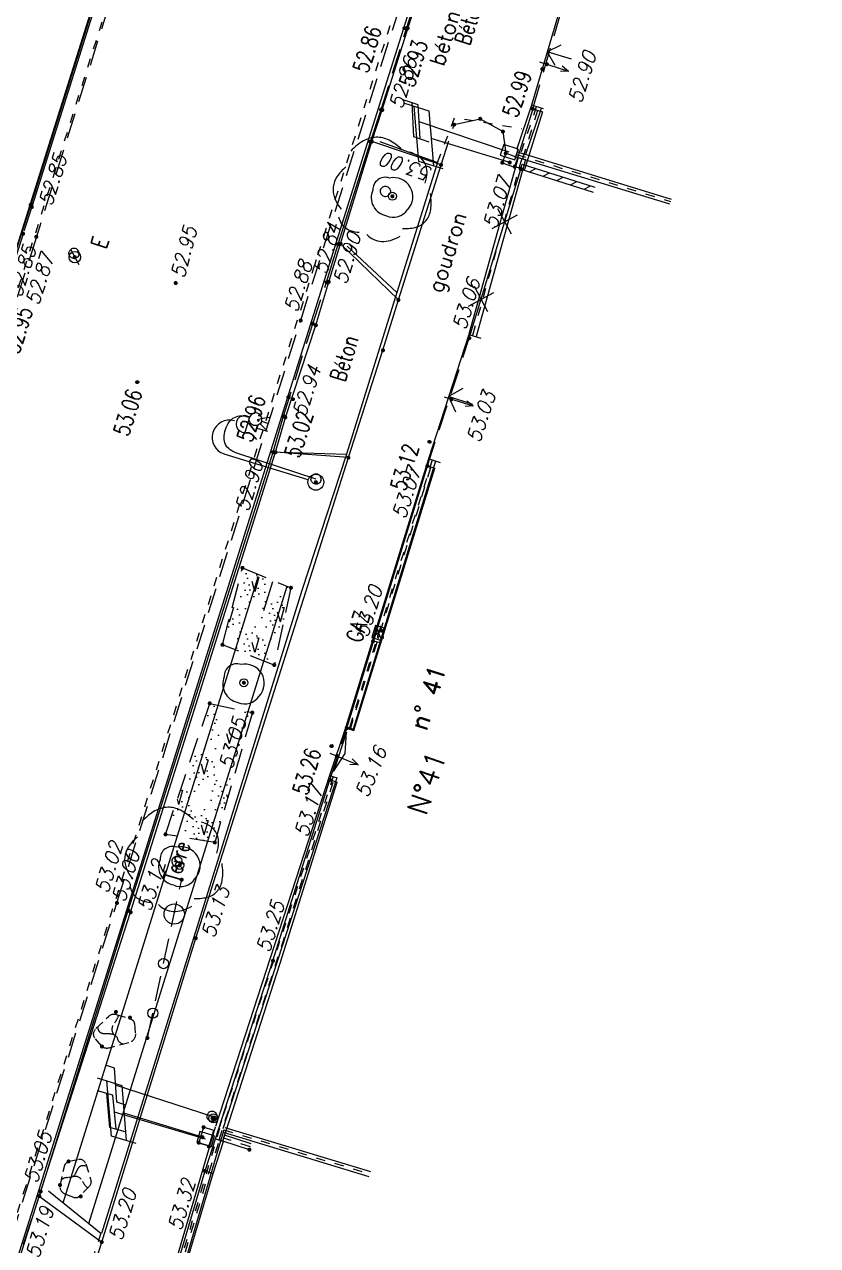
# Model space of a CAD drawing. Extents: x 661843 to 662062, y 6866352 to 6866909.
# Drawn here: x 662016.46 to 662032.09, y 6866852.71 to 6866876.78 of the extents above; entities that cross this region are included whole.
import ezdxf
from ezdxf.enums import TextEntityAlignment as Align

# ---------------------------------------------------------------- set-up
doc = ezdxf.new("R2010")
doc.units = 0
for name, pattern in [('CACHE', [0.375, 0.25, -0.125]), ('CONTINU', [0]), ('DISCONTINU', [0.75, 0.5, -0.25]), ('GRILLE', [0.4, 0.2, -0.2]), ('JSI_TCO', [1, 0.5, 0.5]), ('JSI_TIC', [0.2, 0.08, 0.01, -0.1, 0.01])]:
    doc.linetypes.add(name, pattern=pattern)
doc.layers.get('0').update_dxf_attribs({"linetype": 'CONTINUOUS'})
for name, color, linetype in [('ALTI', 140, 'CONTINUOUS'), ('BORDURE', 7, 'CONTINU'), ('GEO_AEP_S', 4, 'CONTINUOUS'), ('GEO_ALTI-PIC', 7, 'CONTINUOUS'), ('GEO_ALTI-PIC_SEUILS', 1, 'CONTINUOUS'), ('GEO_ALTICOT', 7, 'CONTINUOUS'), ('GEO_ARBRES', 3, 'CONTINUOUS'), ('GEO_BATI_NUMERO', 7, 'CONTINUOUS'), ('GEO_BORDURE', 7, 'CONTINUOUS'), ('GEO_CHANGE_REVET', 252, 'DISCONTINU'), ('GEO_CHANGE_REVET_TEXTE', 252, 'CONTINUOUS'), ('GEO_CLOTURE', 7, 'CONTINUOUS'), ('GEO_CLOTURE_S', 7, 'CONTINUOUS'), ('GEO_DALLE', 7, 'CONTINUOUS'), ('GEO_ECL_S', 30, 'CONTINUOUS'), ('GEO_EDF_S', 1, 'CONTINUOUS'), ('GEO_ENTREE', 7, 'DISCONTINU'), ('GEO_GDF_S', 30, 'CONTINUOUS'), ('GEO_HAIE_AXE', 3, 'DISCONTINU'), ('GEO_HAIE_BORD', 3, 'DISCONTINU'), ('GEO_HAIE_S', 3, 'CONTINUOUS'), ('GEO_MOB_URB_S', 7, 'CONTINUOUS'), ('GEO_MUR', 1, 'CONTINUOUS'), ('GEO_MUR_HACHURE', 1, 'CONTINUOUS'), ('GEO_MUR_S', 7, 'CONTINUOUS'), ('GEO_ROCHER', 252, 'CACHE'), ('GEO_TROTTOIR_BAS', 7, 'CONTINUOUS'), ('GEO_TROTTOIR_BATEAU', 7, 'DISCONTINU'), ('GEO_TROTTOIR_HAUT', 252, 'CONTINUOUS'), ('LIMITE', 7, 'CONTINUOUS'), ('OBJEAU', 4, 'CONTINUOUS'), ('OBJEDF', 240, 'CONTINUOUS'), ('OBJEP', 220, 'CONTINUOUS'), ('OBJGAZ', 30, 'CONTINUOUS'), ('OBJTELECOM', 3, 'CONTINUOUS'), ('TEXTE', 7, 'CONTINUOUS'), ('VEGETATION', 3, 'CONTINUOUS'), ('VOIRIE', 7, 'CONTINUOUS')]:
    doc.layers.add(name, color=color, linetype=linetype)
doc.styles.add('5-2', font='romand.shx', dxfattribs={"height": 0.35})
doc.styles.add('ROMANS', font='romans.shx', dxfattribs={"width": 0.95, "oblique": 13.5, "height": 5})
doc.styles.get("Standard").update_dxf_attribs({"font": 'romans.shx'})
doc.linetypes.add('JSI_HAIED', pattern='A,0.48,0.06,-0.1,[138,jsi_form.shx,S=0.05,R=0,X=-0.1,Y=0],0.06', length=0.7)
doc.linetypes.add('JSI_HAIEG', pattern='A,0.48,0.06,-0.1,[137,jsi_form.shx,S=0.05,R=0,X=-0.1,Y=0],0.06', length=0.7)
doc.linetypes.add('JSI_MUD', pattern='A,0.0001,[130,jsi_form.shx,S=0.5,R=0,X=0.875,Y=0],-0.75', length=0.7501)
doc.linetypes.add('JSI_MUG', pattern='A,0.0001,[130,jsi_form.shx,S=0.5,R=0,X=-0.125,Y=0],-0.75', length=0.7501)
pattern_1 = [(74.475889, (0, 0), (-0.5000000001, 1.80000000067), [0.3, -1.56815417]), (74.475889, (0.5, 0.6), (-0.5000000001, 1.80000000067), [0.3, -1.56815417]), (74.475889, (1, 1.2), (-0.5000000001, 1.80000000067), [0.3, -1.56815417]), (105.524111, (0, 0), (-1.00000000041, 5e-11), [0.2, -1.66815417]), (105.524111, (0.5, 0.6), (-1.00000000041, 5e-11), [0.2, -1.66815417]), (105.524111, (1, 1.2), (-1.00000000041, 5e-11), [0.2, -1.66815417]), (0, (0.0604, 0.0645), (0.5, 0.6), [0, -1]), (0, (0.19574, 0.1429), (0.5, 0.6), [0, -1]), (0, (0.1562, 0.2507), (0.5, 0.6), [0, -1]), (0, (0.3103, 0.2654), (0.5, 0.6), [0, -1]), (0, (0.21864, 0.5055), (0.5, 0.6), [0, -1]), (0, (0.0491, 0.28726), (0.5, 0.6), [0, -1]), (0, (0.0375, 0.3291), (0.5, 0.6), [0, -1]), (0, (0.0042, 0.5055), (0.5, 0.6), [0, -1]), (0, (-0.1041, 0.0351), (0.5, 0.6), [0, -1]), (0, (-0.1145, 0.1331), (0.5, 0.6), [0, -1]), (0, (-0.1957, 0.0253), (0.5, 0.6), [0, -1]), (0, (-0.21654, 0.1723), (0.5, 0.6), [0, -1]), (0, (-0.1499, 0.2654), (0.5, 0.6), [0, -1]), (0, (-0.177, 0.3585), (0.5, 0.6), [0, -1]), (0, (-0.2561, 0.4761), (0.5, 0.6), [0, -1]), (0, (-0.0541, 0.3878), (0.5, 0.6), [0, -1]), (0, (-0.3373, 0.2752), (0.5, 0.6), [0, -1]), (0, (-0.36646, 0.089), (0.5, 0.6), [0, -1]), (0, (-0.1498, -0.05796), (0.5, 0.6), [0, -1]), (0, (-0.0208, -0.09716), (0.5, 0.6), [0, -1]), (0, (-0.10826, -0.20494), (0.5, 0.6), [0, -1]), (0, (0.2103, -0.19514), (0.5, 0.6), [0, -1]), (0, (0.0729, -0.04326), (0.5, 0.6), [0, -1]), (0, (0.19574, -0.01386), (0.5, 0.6), [0, -1])]

# ---------------------------------------------------------------- blocks, each defined once
blk = doc.blocks.new('PTTOPO')
at = {"color": 0, "const_width": 0.04}
blk.add_lwpolyline([(0, 0.02, 1), (0, -0.02, 1)], format="xyb", close=True, dxfattribs=at)
at = {"color": 0}
blk.add_point((0, 0), dxfattribs=at)
at = {"layer": 'GEO_ALTICOT', "style": 'ROMANS', "oblique": 13.5, "width": 0.95}
blk.add_attdef('ALT', text='', height=0.28, dxfattribs=at).set_placement((0.1, -0.1), align=Align.TOP_LEFT)
blk = doc.blocks.new('P014', base_point=(17.75, 43.5))
for p, q in [((17.709, 43.699), (17.75, 43.799)), ((17.75, 43.399), (17.75, 43.799)), ((17.75, 43.799), (17.789, 43.699))]:
    blk.add_line(p, q)
blk = doc.blocks.new('P740', base_point=(80.25, 61.5))
for p, q in [((80.924, 64.604), (80.924, 63.929)), ((79.574, 63.794), (80.924, 64.334)), ((80.924, 63.929), (79.574, 63.389)), ((79.574, 63.119), (79.574, 63.794)), ((80.25, 61.5), (80.25, 63.659))]:
    blk.add_line(p, q)
blk = doc.blocks.new('P401')
blk.add_circle((0, 0), 0.1062)
for centre, radius, start, end in [((-0.054, 0.054), 0.4878, 83.66, 186.35), ((0.108, 0.2322), 0.3258, 357.14, 109.34), ((-0.0972, -0.054), 0.4464, 173.05, 254.63), ((0, -0.0378), 0.5004, 244.27, 30.44)]:
    blk.add_arc(centre, radius, start, end)
blk = doc.blocks.new('P501', base_point=(67.75, 30))
for p, q in [((67.75, 30.209), (67.75, 32.519)), ((68.869, 32.169), (68.449, 32.169)), ((68.449, 31.959), (68.365, 31.819)), ((68.659, 31.889), (68.659, 31.609)), ((68.869, 31.959), (68.953, 31.819))]:
    blk.add_line(p, q)
blk.add_circle((67.75, 30), 0.209)
for centre, radius, start, end in [((68.205, 32.52), 0.454, 0.01, 180), ((68.66, 32.24), 0.221, 341.57, 198.44)]:
    blk.add_arc(centre, radius, start, end)
blk = doc.blocks.new('P322')
for p, q in [((0, 1), (1, 1)), ((0, 1), (0, 0)), ((0, 0), (1, 0)), ((1, 1), (1, 0))]:
    blk.add_line(p, q)
at = {"flags": 128}
for points in [[(0.45, 1), (0.45, 1.28)], [(0.55, 1), (0.55, 1.28)]]:
    blk.add_lwpolyline(points, dxfattribs=at)
at = {"style": 'ROMANS', "oblique": 13.5, "width": 0.95}
blk.add_text('GDF', height=0.2, dxfattribs=at).set_placement((0.21, 0.41))
blk = doc.blocks.new('P444')
for radius in [0.12, 0.06]:
    blk.add_circle((0, 0), radius)
blk = doc.blocks.new('P091', base_point=(30.25, 66))
blk.add_line((30.326, 66.076), (30.172, 65.922))
blk.add_circle((30.25, 66), 0.076)
blk = doc.blocks.new('GEOCERCL')
at = {"color": 0, "linetype": 'BYBLOCK'}
blk.add_circle((0, 0), 0.5, dxfattribs=at)
blk = doc.blocks.new('P210')
at = {"layer": 'GEO_ROCHER', "linetype": 'CACHE'}
for p, q in [((0.525, 0.474), (0.088, 0.169)), ((0.968, 0.21), (0.804, 0.429)), ((0.818, -0.346), (0.987, 0.048)), ((0.001, -0.021), (0.031, -0.315)), ((0.371, -0.082), (0.266, -0.205)), ((0.215, -0.475), (0.649, -0.462))]:
    blk.add_line(p, q, dxfattribs=at)
for centre, radius, start, end in [((0.594, 0.275), 0.215, 144.1733, 206.9533), ((0.642, 0.308), 0.203, 36.7123, 124.9313), ((0.206, 0), 0.206, 124.9313, 185.91), ((0.193, 0.071), 0.235, 319.4796, 26.9533), ((0.667, 0.041), 0.252, 188.1633, 262.2943), ((0.837, 0.112), 0.163, 336.8774, 36.7123), ((0.41, -0.328), 0.189, 139.4796, 230.284), ((0.559, -0.761), 0.557, 59.0334, 82.2943), ((0.209, -0.296), 0.179, 185.91, 271.7277), ((0.643, -0.271), 0.191, 271.7277, 336.8774)]:
    blk.add_arc(centre, radius, start, end, dxfattribs=at)
blk = doc.blocks.new('GEOCROIX')
at = {"color": 0, "linetype": 'BYBLOCK'}
for p, q in [((-0.5, 0.5), (0.5, -0.5)), ((-0.5, -0.5), (0.5, 0.5))]:
    blk.add_line(p, q, dxfattribs=at)
blk = doc.blocks.new('$B_200')
at = {"color": 0, "linetype": 'BYBLOCK', "flags": 128}
for points in [[(0, -0.5, -0.414214), (-0.5, 0, -0.414214), (0, 0.5)], [(0, -0.5, 0.414214), (0.5, 0, 0.414214), (0, 0.5)]]:
    blk.add_lwpolyline(points, format="xyb", dxfattribs=at)
blk = doc.blocks.new('$B_220')
at = {"color": 0, "linetype": 'BYBLOCK', "flags": 128}
for points in [[(0.297, 0.272, 0.039633), (0.273, 0.344, 0.053426), (0.241, 0.401, 0.147584), (0.154, 0.47, 0.071882), (0.099, 0.483, 0.058066), (0.036, 0.48, 0.043501), (-0.035, 0.463, 0.032041), (-0.113, 0.431)], [(-0.195, 0.351, 0.077685), (-0.303, 0.336, 0.115926), (-0.379, 0.292, 0.119307), (-0.426, 0.217, 0.082378), (-0.441, 0.113)], [(0.461, -0.046, 0.087593), (0.487, 0.033, 0.096392), (0.482, 0.113, 0.080457), (0.446, 0.192, 0.056881), (0.379, 0.272)], [(-0.441, 0.033, 0.03619), (-0.474, -0.044, 0.046233), (-0.492, -0.116, 0.121403), (-0.482, -0.245, 0.119181), (-0.41, -0.354, 0.044648), (-0.351, -0.401, 0.034835), (-0.277, -0.443)], [(0.379, -0.364, 0.076898), (0.431, -0.319, 0.090424), (0.461, -0.265, 0.083207), (0.472, -0.2, 0.062964), (0.461, -0.126)], [(-0.113, -0.443, 0.078382), (0.005, -0.498, 0.113914), (0.113, -0.503, 0.115194), (0.21, -0.458, 0.080222), (0.297, -0.364)]]:
    blk.add_lwpolyline(points, format="xyb", dxfattribs=at)
blk = doc.blocks.new('$B_136')
at = {"color": 0, "linetype": 'BYBLOCK', "flags": 128}
for points in [[(-0.156, 0.844), (-0.156, 0.938), (0.156, 1.062), (0.156, 1.156)], [(0, 0), (0, 1)]]:
    blk.add_lwpolyline(points, dxfattribs=at)
blk = doc.blocks.new('$B_030')
at = {"color": 0, "linetype": 'BYBLOCK', "flags": 128}
for points in [[(0, 0), (0, 1)], [(0, 1), (1, 1)], [(0, 1), (1, 0)], [(0, 0), (1, 1)], [(1, 0), (1, 1)], [(0, 0), (1, 0)]]:
    blk.add_lwpolyline(points, dxfattribs=at)
blk = doc.blocks.new('$B_130')
at = {"color": 0, "linetype": 'BYBLOCK', "flags": 128}
for points in [[(0, 0), (0, 0.812, -0.08), (0.012, 0.895, -0.117647), (0.047, 0.953, -0.117647), (0.105, 0.988, -0.08), (0.188, 1, -0.08), (0.27, 0.988, -0.117647), (0.328, 0.953, -0.117647), (0.363, 0.895, -0.08), (0.375, 0.812)], [(0.375, 0.688, -0.414214), (0.312, 0.75, -0.414214), (0.375, 0.812)], [(0.375, 0.688, 0.414214), (0.438, 0.75, 0.414214), (0.375, 0.812)]]:
    blk.add_lwpolyline(points, format="xyb", dxfattribs=at)
for points in [[(0.344, 0.688), (0.312, 0.625)], [(0.375, 0.688), (0.375, 0.625)], [(0.406, 0.688), (0.438, 0.625)]]:
    blk.add_lwpolyline(points, dxfattribs=at)
blk = doc.blocks.new('$B_137')
at = {"color": 0, "linetype": 'BYBLOCK', "flags": 128}
for points in [[(-0.156, 0.875), (0.156, 1), (0.156, 1.156)], [(-0.156, 0.781), (-0.156, 0.938), (0.156, 1.062)], [(0, 0), (0, 0.938)]]:
    blk.add_lwpolyline(points, dxfattribs=at)
blk.add_lwpolyline([(-0.055, -0.075), (0.055, -0.075), (0.055, 0.075), (-0.055, 0.075)], close=True)
blk = doc.blocks.new('$B_028')
at = {"color": 0, "linetype": 'BYBLOCK', "flags": 128}
for points in [[(0, 0.5), (0, -0.5), (0.0938, -0.0625)], [(-0.5, -0.5), (-0.5, 0)], [(0.5, 0), (0.5, -0.5)], [(-0.0937, -0.0625), (0, -0.5)], [(-0.5, -0.5), (0.5, -0.5)]]:
    blk.add_lwpolyline(points, dxfattribs=at)
blk = doc.blocks.new('$B_027')
at = {"color": 0, "linetype": 'BYBLOCK', "flags": 128}
for points in [[(-0.5, -0.5), (0.5, -0.5), (0.5, -0.188)], [(-0.5, -0.5), (-0.5, -0.188)]]:
    blk.add_lwpolyline(points, dxfattribs=at)
blk.add_lwpolyline([(-0.406, -0.406), (0.406, -0.406), (0, -0.188)], close=True, dxfattribs=at)
blk = doc.blocks.new('$B_210')
at = {"linetype": 'CONTINUOUS'}
blk.add_hatch(color=0, dxfattribs=at).paths.add_polyline_path([(0, -0.5, -1), (0, 0.5, -1)])
at = {"color": 0, "linetype": 'BYBLOCK', "flags": 128}
blk.add_lwpolyline([(0, -0.5, -1), (0, 0.5, -1)], format="xyb", close=True, dxfattribs=at)

msp = doc.modelspace()

# ---------------------------------------------------------------- hatches: boundary and pattern name
at = {"layer": 'GEO_HAIE_S'}
h = msp.add_hatch(dxfattribs=at)
h.set_pattern_fill('BROUSS', color=256, scale=0.2, style=0)
h.set_pattern_definition(pattern_1)
h.paths.add_polyline_path([(662021.381, 6866864.153), (662020.36, 6866864.552), (662020.754, 6866866.067), (662021.709, 6866865.675)])
h = msp.add_hatch(dxfattribs=at)
h.set_pattern_fill('BROUSS', color=256, scale=0.2, style=0)
h.set_pattern_definition(pattern_1)
h.paths.add_polyline_path([(662020.209, 6866860.655), (662019.237, 6866860.815), (662020.109, 6866863.397), (662020.949, 6866863.214)])
at = {"layer": 'GEO_MUR_HACHURE'}
h = msp.add_hatch(dxfattribs=at)
h.set_pattern_fill('_U', color=256, scale=0.2, angle=27.3506, style=0, pattern_type=0)
h.set_pattern_definition([(27.3506353953, (0, 0), (-0.091886938927, 0.1776423104293), [])])
h.paths.add_polyline_path([(662026.238, 6866873.929), (662027.668, 6866873.474), (662027.698, 6866873.569), (662026.269, 6866874.024)])

# ---------------------------------------------------------------- linework, layer by layer
at = {"layer": 'BORDURE', "linetype": 'JSI_TCO', "ltscale": 2, "elevation": 57.333, "flags": 128}
for points in [[(661995.958, 6866807.887), (662005.734, 6866838.844), (662008.226, 6866846.67), (662010.896, 6866855.209), (662018.944, 6866880.767), (662026.904, 6866905.856)], [(662032.846, 6866904.933), (662023.242, 6866874.539), (662016.739, 6866853.806)], [(662023.464, 6866874.472), (662024.601, 6866874.061), (662023.799, 6866871.498), (662022.804, 6866868.309), (662021.924, 6866865.62)], [(662023.799, 6866871.498), (662022.82, 6866872.411)], [(662021.524, 6866868.351), (662022.804, 6866868.309)], [(662021.924, 6866865.62), (662017.977, 6866852.945)], [(662016.739, 6866853.806), (662002.545, 6866808.796), (662000.067, 6866800.869)], [(662016.931, 6866853.789), (662017.962, 6866852.952)]]:
    msp.add_lwpolyline(points, dxfattribs=at)
at = {"layer": 'GEO_BORDURE'}
for points in [[(662022.689, 6866872.455, 52.973), (662023.828, 6866871.348, 53.01), (662023.828, 6866871.348, 53.01), (662024.668, 6866874.012, 52.996), (662023.303, 6866874.469, 52.946)], [(662022.842, 6866868.24, 53.038), (662023.523, 6866870.357, 52.983), (662023.828, 6866871.348, 53.01)], [(662016.75, 6866853.685, 53.188), (662017.98, 6866852.779, 53.198), (662019.834, 6866858.768, 53.125), (662022.842, 6866868.24, 53.038), (662021.404, 6866868.348, 53.014)], [(662016.929, 6866849.493, 53.234), (662017.98, 6866852.779, 53.198)]]:
    msp.add_polyline3d(points, dxfattribs=at)
at = {"layer": 'GEO_CHANGE_REVET'}
for points in [[(662023.086, 6866892.903, 52.663), (662019.468, 6866881.457, 52.781), (662016.691, 6866872.593, 52.867), (662012.998, 6866860.928, 53.004), (662009.927, 6866851.162, 53.095), (662006.539, 6866840.426, 53.237), (662003.947, 6866832.234, 53.341), (662000.666, 6866821.821, 53.457), (661997.257, 6866811.051, 53.582), (661994.332, 6866801.741, 53.688), (661991.206, 6866791.787, 53.782)], [(661996.359, 6866789.874, 53.796), (661999.502, 6866799.924, 53.656), (662002.499, 6866809.485, 53.561), (662005.869, 6866819.978, 53.456), (662009.148, 6866830.532, 53.355), (662011.844, 6866839.062, 53.263), (662015.067, 6866849.273, 53.118), (662018.279, 6866859.463, 53.019), (662021.901, 6866870.944, 52.88), (662024.781, 6866880.055, 52.777), (662028.256, 6866891.105, 52.653)], [(662024.668, 6866874.012, 52.996), (662024.926, 6866874.804, 52.991), (662025.44, 6866874.919, 52.998), (662025.887, 6866874.668, 53.031), (662025.943, 6866874.239, 53.076), (662025.943, 6866874.239, 53.076)]]:
    msp.add_polyline3d(points, dxfattribs=at)
at = {"layer": 'GEO_CLOTURE'}
msp.add_polyline3d([(662025.224, 6866870.595, 53.057), (662026.238, 6866873.929, 53.066)], dxfattribs=at)
at = {"layer": 'GEO_DALLE'}
for points in [[(662025.943, 6866874.239, 53.076), (662025.875, 6866874.053, 53.08), (662026.116, 6866873.965, 53.079), (662026.183, 6866874.151, 53.078)], [(662019.986, 6866855.042, 53.281), (662019.891, 6866854.739, 53.286), (662020.097, 6866854.674, 53.285), (662020.192, 6866854.977, 53.282)]]:
    msp.add_polyline3d(points, close=True, dxfattribs=at)
at = {"layer": 'GEO_ENTREE'}
for points in [[(662026.474, 6866875.116, 52.965), (662027.084, 6866877.207, 53.027)], [(662024.399, 6866868.077, 53.066), (662025.224, 6866870.595, 53.057)], [(662022.477, 6866861.889, 53.172), (662022.808, 6866862.908, 53.174)]]:
    msp.add_polyline3d(points, dxfattribs=at)
at = {"layer": 'GEO_HAIE_AXE'}
msp.add_polyline3d([(662018.881, 6866856.801, 53.084), (662019.556, 6866859.921, 53.069)], dxfattribs=at)
at = {"layer": 'GEO_HAIE_BORD'}
msp.add_polyline3d([(662021.381, 6866864.153, 53.05), (662020.36, 6866864.552, 53.062), (662020.754, 6866866.067, 53.065), (662021.709, 6866865.675, 53.016)], close=True, dxfattribs=at)
msp.add_polyline3d([(662020.209, 6866860.655, 53.07), (662019.237, 6866860.815, 53.073), (662020.109, 6866863.397, 53.048), (662020.949, 6866863.214, 53.049), (662020.209, 6866860.655, 53.07)], dxfattribs=at)
at = {"layer": 'GEO_MUR'}
for p, q in [((662026.474, 6866875.116, 52.965), (662026.665, 6866875.056, 52.965)), ((662026.12, 6866873.977, 52.965), (662026.311, 6866873.918, 52.965)), ((662026.238, 6866873.929, 53.066), (662026.269, 6866874.024, 53.066)), ((662024.399, 6866868.077, 53.174), (662024.543, 6866868.033, 53.174)), ((662022.808, 6866862.908, 53.174), (662022.951, 6866862.864, 53.174)), ((662022.477, 6866861.889, 53.279), (662022.62, 6866861.844, 53.279)), ((662020.221, 6866854.815, 53.355), (662020.383, 6866854.763, 53.355)), ((662020.221, 6866854.815, 53.279), (662020.364, 6866854.769, 53.279)), ((662020.364, 6866854.769, 53.279), (662020.4, 6866854.883, 53.279)), ((662020.016, 6866854.181, 53.355), (662020.179, 6866854.132, 53.355))]:
    msp.add_line(p, q, dxfattribs=at)
at = {"layer": 'GEO_MUR', "flags": 128}
for points, elevation in [([(662026.665, 6866875.056), (662026.311, 6866873.918)], 52.965), ([(662026.238, 6866873.929), (662027.668, 6866873.474)], 53.066), ([(662026.269, 6866874.024), (662027.698, 6866873.569)], 53.066), ([(662022.951, 6866862.864), (662024.543, 6866868.033)], 53.174), ([(662020.221, 6866854.815), (662021.355, 6866858.323), (662022.477, 6866861.889)], 53.279), ([(662020.364, 6866854.769), (662021.498, 6866858.277), (662022.62, 6866861.844)], 53.279), ([(662020.016, 6866854.181), (662020.221, 6866854.815)], 53.355), ([(662020.928, 6866854.713), (662020.4, 6866854.883)], 53.279), ([(662020.179, 6866854.132), (662020.383, 6866854.763)], 53.355), ([(662020.891, 6866854.599), (662020.364, 6866854.769)], 53.279), ([(662019.483, 6866851.792), (662020.179, 6866854.132)], 53.355)]:
    msp.add_lwpolyline(points, dxfattribs=dict(at, elevation=elevation))
at = {"layer": 'GEO_MUR'}
for points in [[(662026.474, 6866875.116, 52.965), (662026.12, 6866873.977, 53.098)], [(662022.808, 6866862.908, 53.174), (662024.399, 6866868.077, 53.066)], [(662019.32, 6866851.84, 53.355), (662020.016, 6866854.181, 53.318)]]:
    msp.add_polyline3d(points, dxfattribs=at)
at = {"layer": 'GEO_MUR_S', "linetype": 'GRILLE', "flags": 128}
for points, elevation in [([(662026.569, 6866875.086), (662026.216, 6866873.948)], 52.965), ([(662022.88, 6866862.886), (662024.471, 6866868.055)], 53.174), ([(662020.292, 6866854.792), (662021.426, 6866858.3), (662022.548, 6866861.866)], 53.279), ([(662020.909, 6866854.656), (662020.382, 6866854.826)], 53.279), ([(662020.096, 6866854.155), (662020.302, 6866854.789)], 53.355), ([(662019.402, 6866851.816), (662020.097, 6866854.157)], 53.355)]:
    msp.add_lwpolyline(points, dxfattribs=dict(at, elevation=elevation))
at = {"layer": 'GEO_TROTTOIR_BAS'}
for points in [[(662019.607, 6866882.745, 52.757), (662019.438, 6866882.207, 52.76), (662019.223, 6866881.472, 52.763), (662019.015, 6866880.875, 52.776), (662017.758, 6866876.854, 52.806), (662016.602, 6866873.181, 52.845)], [(662022.412, 6866871.696, 52.841), (662022.637, 6866872.447, 52.844), (662023.274, 6866874.466, 52.825), (662023.486, 6866875.101, 52.809)], [(662021.358, 6866868.346, 52.9), (662021.563, 6866869.06, 52.886)], [(662016.777, 6866853.774, 53.048), (662018.504, 6866859.314, 53.002), (662021.358, 6866868.346, 52.9)]]:
    msp.add_polyline3d(points, dxfattribs=at)
at = {"layer": 'GEO_TROTTOIR_BATEAU'}
for points in [[(662023.486, 6866875.101, 52.809), (662024.852, 6866879.452, 52.768)], [(662016.602, 6866873.181, 52.845), (662016.431, 6866872.655, 52.852), (662015.88, 6866870.88, 52.874), (662015.71, 6866870.411, 52.867), (662013.8, 6866864.388, 52.937)], [(662021.563, 6866869.06, 52.886), (662022.139, 6866870.881, 52.857), (662022.412, 6866871.696, 52.841)], [(662015.509, 6866849.886, 53.104), (662016.777, 6866853.774, 53.048)]]:
    msp.add_polyline3d(points, dxfattribs=at)
at = {"layer": 'GEO_TROTTOIR_HAUT'}
for points in [[(662022.787, 6866892.911, 52.67), (662021.909, 6866890.104, 52.711), (662021.588, 6866889.108, 52.828), (662020.637, 6866886.02, 52.857), (662020.444, 6866885.457, 52.777), (662019.579, 6866882.751, 52.793), (662019.408, 6866882.204, 52.885), (662019.174, 6866881.491, 52.9), (662018.993, 6866880.895, 52.832), (662016.58, 6866873.224, 52.898), (662016.398, 6866872.668, 52.984), (662015.835, 6866870.897, 52.992), (662015.682, 6866870.413, 52.912), (662013.782, 6866864.427, 52.989), (662013.604, 6866863.862, 53.087), (662012.69, 6866860.938, 53.126), (662012.48, 6866860.209, 53.042), (662011.708, 6866857.825, 53.089), (662011.48, 6866857.083, 53.181), (662010.851, 6866855.071, 53.188), (662010.625, 6866854.346, 53.11), (662009.626, 6866851.261, 53.143)], [(662015.547, 6866849.88, 53.164), (662016.75, 6866853.685, 53.188), (662018.55, 6866859.279, 53.117), (662021.404, 6866868.348, 53.014), (662021.599, 6866869.033, 52.942), (662022.201, 6866870.851, 52.898), (662022.455, 6866871.704, 52.897), (662023.303, 6866874.469, 52.946), (662023.508, 6866875.093, 52.864), (662024.878, 6866879.445, 52.808), (662025.036, 6866879.973, 52.88), (662026.822, 6866885.621, 52.821), (662027.038, 6866886.294, 52.724), (662027.697, 6866888.377, 52.724), (662027.919, 6866889.057, 52.785), (662028.521, 6866890.97, 52.768)]]:
    msp.add_polyline3d(points, dxfattribs=at)
at = {"layer": 'LIMITE', "linetype": 'JSI_MUD', "ltscale": 0.15}
for p, q in [((662025.329, 6866870.795, 110.446), (662025.289, 6866870.651, 110.478)), ((662022.908, 6866863.056, 110.583), (662022.864, 6866862.912, 110.586)), ((662020.343, 6866855.177, 109.991), (662020.297, 6866855.034, 109.979))]:
    msp.add_line(p, q, dxfattribs=at)
at = {"layer": 'LIMITE', "linetype": 'JSI_MUG', "ltscale": 0.15}
for p, q in [((662024.49, 6866868.194, 110.478), (662024.446, 6866868.051, 110.481)), ((662022.542, 6866861.954, 110.583), (662022.495, 6866861.811, 110.57))]:
    msp.add_line(p, q, dxfattribs=at)
at = {"layer": 'LIMITE', "linetype": 'JSI_TCO', "ltscale": 2, "elevation": 57.333, "flags": 128}
for points in [[(662026.449, 6866875.188), (662026.16, 6866874.327)], [(662026.638, 6866875.124), (662026.334, 6866874.216)], [(662026.185, 6866874.157), (662025.217, 6866870.671)], [(662026.329, 6866874.114), (662025.361, 6866870.631)], [(662024.418, 6866868.216), (662022.793, 6866862.935)], [(662024.561, 6866868.172), (662022.936, 6866862.89)], [(662022.47, 6866861.977), (662020.225, 6866855.057)], [(662022.613, 6866861.93), (662020.368, 6866855.011)], [(662020.216, 6866855.042), (662019.3, 6866851.934)], [(662020.388, 6866854.991), (662019.472, 6866851.883)]]:
    msp.add_lwpolyline(points, dxfattribs=at)
at = {"layer": 'LIMITE', "linetype": 'JSI_TIC', "ltscale": 2, "elevation": 57.333, "flags": 128}
for points in [[(662026.544, 6866875.156), (662026.239, 6866874.248)], [(662026.257, 6866874.136), (662025.289, 6866870.651)], [(662026.157, 6866874.218), (662029.188, 6866873.29)], [(662024.49, 6866868.194), (662022.864, 6866862.912)], [(662022.542, 6866861.954), (662020.297, 6866855.034)], [(662020.302, 6866855.017), (662019.386, 6866851.908)], [(662020.388, 6866854.991), (662023.259, 6866854.122)]]:
    msp.add_lwpolyline(points, dxfattribs=at)
at = {"layer": 'LIMITE', "elevation": 57.333, "flags": 128}
for points in [[(662026.16, 6866874.327), (662026.189, 6866874.317), (662026.172, 6866874.266), (662026.334, 6866874.216)], [(662026.143, 6866874.171), (662026.172, 6866874.266)], [(662026.143, 6866874.171), (662029.173, 6866873.242)], [(662026.172, 6866874.266), (662029.203, 6866873.338)], [(662026.185, 6866874.157), (662026.329, 6866874.114)]]:
    msp.add_lwpolyline(points, dxfattribs=at)
at = {"layer": 'LIMITE', "linetype": 'JSI_MUG', "ltscale": 0.18, "elevation": 57.333, "flags": 128}
msp.add_lwpolyline([(662020.302, 6866855.017), (662020.251, 6866854.844)], dxfattribs=at)
at = {"layer": 'LIMITE', "ltscale": 2, "elevation": 57.333, "flags": 128}
for points in [[(662020.374, 6866854.943), (662023.245, 6866854.074)], [(662020.403, 6866855.039), (662023.274, 6866854.169)]]:
    msp.add_lwpolyline(points, dxfattribs=at)
at = {"layer": 'VEGETATION', "linetype": 'JSI_HAIEG', "ltscale": 2, "elevation": 57.333, "flags": 128}
msp.add_lwpolyline([(662017.223, 6866853.552), (662021.065, 6866865.888)], dxfattribs=at)
at = {"layer": 'VEGETATION', "linetype": 'JSI_HAIED', "ltscale": 2, "elevation": 57.333, "flags": 128}
msp.add_lwpolyline([(662017.725, 6866853.145), (662021.638, 6866865.709)], dxfattribs=at)
at = {"layer": 'VEGETATION', "linetype": 'JSI_MUD', "ltscale": 0.6, "elevation": 57.333, "flags": 128}
msp.add_lwpolyline([(662021.173, 6866865.226), (662021.351, 6866865.798)], dxfattribs=at)
at = {"layer": 'VOIRIE', "linetype": 'JSI_TIC', "ltscale": 2, "elevation": 57.333, "flags": 128}
for points in [[(661996.215, 6866807.805), (662005.992, 6866838.762), (662008.483, 6866846.589), (662011.154, 6866855.129), (662019.201, 6866880.685), (662027.176, 6866905.82)], [(662032.589, 6866905.015), (662022.985, 6866874.62), (662016.481, 6866853.887)], [(662024.601, 6866874.061), (662024.938, 6866874.947), (662026.26, 6866874.726)], [(662016.481, 6866853.888), (662002.287, 6866808.876), (661999.81, 6866800.95)], [(662017.962, 6866852.952), (662016.871, 6866849.523)]]:
    msp.add_lwpolyline(points, dxfattribs=at)

# ---------------------------------------------------------------- block references
at = {"layer": 'ALTI', "linetype": 'CONTINUOUS'}
for p, xscale, yscale, rotation in [((662023.948, 6866876.708, 57.333), 0.060000000479093, 0.060000000479093, 252.4651725656244), ((662024.006, 6866876.703, 57.333), 0.060000000479093, 0.060000000479093, 252.4651725656244), ((662026.667, 6866875.9, 57.333), 0.0600000002896627, 0.0600000002896627, 251.4721026158639), ((662018.68, 6866869.728, 57.333), 0.059999999618327, 0.059999999618327, 252.5842783992649), ((662021.661, 6866869.434, 57.333), 0.0600000002464898, 0.0600000002464898, 252.5843002581825), ((662021.746, 6866869.392, 57.333), 0.0600000002464898, 0.0600000002464898, 252.5843002581825), ((662024.44, 6866868.552, 57.333), 0.0599999997070147, 0.0599999997070147, 252.8922170506979), ((662022.51, 6866862.555, 57.333), 0.0599999997070147, 0.0599999997070147, 252.8922170506979)]:
    msp.add_blockref('$B_210', p, dxfattribs=dict(at, xscale=xscale, yscale=yscale, rotation=rotation))
at = {"layer": 'GEO_AEP_S', "xscale": 1.500000000352685, "yscale": 1.500000000352685, "zscale": 1.500000000352685, "rotation": 72.90000000290615}
msp.add_blockref('P091', (662017.449, 6866872.192, 52.933), dxfattribs=at)
at = {"layer": 'GEO_ALTI-PIC'}
ref = msp.add_blockref('PTTOPO', (662023.508, 6866875.093, 52.864), dxfattribs=at)
ref.add_attrib('ALT', '52.86', dxfattribs={"layer": 'GEO_ALTICOT', "height": 0.28, "rotation": 72.5283, "style": 'ROMANS', "oblique": 13.5, "width": 0.95}).set_placement((662023.632, 6866875.176, 52.864), align=Align.TOP_LEFT)
for p in [(662023.486, 6866875.101, 52.809), (662026.474, 6866875.116, 52.965), (662024.926, 6866874.804, 52.991), (662025.44, 6866874.919, 52.998), (662025.887, 6866874.668, 53.031), (662023.274, 6866874.466, 52.825), (662023.303, 6866874.469, 52.946), (662025.875, 6866874.053, 53.08), (662025.943, 6866874.239, 53.076), (662026.022, 6866874.058, 53.081), (662026.12, 6866873.977, 53.098), (662023.709, 6866873.393, 52.877), (662016.58, 6866873.224, 52.898), (662022.637, 6866872.447, 52.844), (662022.689, 6866872.455, 52.973), (662017.449, 6866872.192, 52.933), (662023.828, 6866871.348, 53.01), (662022.139, 6866870.881, 52.857), (662022.201, 6866870.851, 52.898), (662023.523, 6866870.357, 52.983), (662021.563, 6866869.06, 52.886), (662021.404, 6866868.348, 53.014), (662022.842, 6866868.24, 53.038), (662022.2, 6866867.756, 52.986), (662020.754, 6866866.067, 53.065), (662021.709, 6866865.675, 53.016), (662023.378, 6866864.849, 53.156), (662023.524, 6866864.817, 53.156), (662020.36, 6866864.552, 53.062), (662021.381, 6866864.153, 53.05), (662020.782, 6866863.803, 53.054), (662020.109, 6866863.397, 53.048), (662022.808, 6866862.908, 53.174), (662019.237, 6866860.815, 53.073), (662020.209, 6866860.655, 53.07), (662019.517, 6866860.203, 53.066), (662019.556, 6866859.921, 53.069), (662018.259, 6866857.315, 53.101), (662018.537, 6866857.204, 53.101), (662018.881, 6866856.801, 53.084), (662017.985, 6866856.633, 53.126), (662019.986, 6866855.042, 53.281), (662020.182, 6866855.219, 53.272), (662019.966, 6866854.846, 53.275), (662019.891, 6866854.739, 53.286), (662020.092, 6866854.66, 53.304), (662020.891, 6866854.599, 53.279), (662017.325, 6866854.367, 53.133), (662017.157, 6866853.901, 53.156), (662017.567, 6866853.678, 53.148)]:
    msp.add_blockref('PTTOPO', p, dxfattribs=at)
ref = msp.add_blockref('PTTOPO', (662016.602, 6866873.181, 52.845), dxfattribs=at)
ref.add_attrib('ALT', '52.85', dxfattribs={"layer": 'GEO_ALTICOT', "height": 0.28, "rotation": 72.5292, "style": 'ROMANS', "oblique": 13.5, "width": 0.95}).set_placement((662016.726, 6866873.264, 52.845), align=Align.TOP_LEFT)
ref = msp.add_blockref('PTTOPO', (662024.668, 6866874.012, 52.996), dxfattribs=at)
ref.add_attrib('ALT', '53.00', dxfattribs={"layer": 'GEO_ALTICOT', "height": 0.28, "rotation": 161.5109, "style": 'ROMANS', "oblique": 13.5, "width": 0.95}).set_placement((662024.433, 6866873.678, 52.996), align=Align.TOP_LEFT)
ref = msp.add_blockref('PTTOPO', (662026.238, 6866873.929, 53.066), dxfattribs=at)
ref.add_attrib('ALT', '53.07', dxfattribs={"layer": 'GEO_ALTICOT', "height": 0.28, "rotation": 73.0744, "style": 'ROMANS', "oblique": 13.5, "width": 0.95}).set_placement((662025.49, 6866872.816, 53.066), align=Align.TOP_LEFT)
ref = msp.add_blockref('PTTOPO', (662022.412, 6866871.696, 52.841), dxfattribs=at)
ref.add_attrib('ALT', '52.84', dxfattribs={"layer": 'GEO_ALTICOT', "height": 0.28, "rotation": 73.3379, "style": 'ROMANS', "oblique": 13.5, "width": 0.95}).set_placement((662022.137, 6866871.913, 52.841), align=Align.TOP_LEFT)
ref = msp.add_blockref('PTTOPO', (662016.431, 6866872.655, 52.852), dxfattribs=at)
ref.add_attrib('ALT', '52.85', dxfattribs={"layer": 'GEO_ALTICOT', "height": 0.28, "rotation": 72.7451, "style": 'ROMANS', "oblique": 13.5, "width": 0.95}).set_placement((662016.125, 6866871.467, 52.852), align=Align.TOP_LEFT)
ref = msp.add_blockref('PTTOPO', (662016.691, 6866872.593, 52.867), dxfattribs=at)
ref.add_attrib('ALT', '52.87', dxfattribs={"layer": 'GEO_ALTICOT', "height": 0.28, "rotation": 72.4311, "style": 'ROMANS', "oblique": 13.5, "width": 0.95}).set_placement((662016.468, 6866871.31, 52.867), align=Align.TOP_LEFT)
ref = msp.add_blockref('PTTOPO', (662019.439, 6866871.681, 52.951), dxfattribs=at)
ref.add_attrib('ALT', '52.95', dxfattribs={"layer": 'GEO_ALTICOT', "height": 0.28, "rotation": 75.2539, "style": 'ROMANS', "oblique": 13.5, "width": 0.95}).set_placement((662019.333, 6866871.83, 52.951), align=Align.TOP_LEFT)
ref = msp.add_blockref('PTTOPO', (662022.455, 6866871.704, 52.897), dxfattribs=at)
ref.add_attrib('ALT', '52.90', dxfattribs={"layer": 'GEO_ALTICOT', "height": 0.28, "rotation": 72.9462, "style": 'ROMANS', "oblique": 13.5, "width": 0.95}).set_placement((662022.531, 6866871.717, 52.897), align=Align.TOP_LEFT)
ref = msp.add_blockref('PTTOPO', (662021.901, 6866870.944, 52.88), dxfattribs=at)
ref.add_attrib('ALT', '52.88', dxfattribs={"layer": 'GEO_ALTICOT', "height": 0.28, "rotation": 72.4601, "style": 'ROMANS', "oblique": 13.5, "width": 0.95}).set_placement((662021.563, 6866871.173, 52.88), align=Align.TOP_LEFT)
ref = msp.add_blockref('PTTOPO', (662025.224, 6866870.595, 53.057), dxfattribs=at)
ref.add_attrib('ALT', '53.06', dxfattribs={"layer": 'GEO_ALTICOT', "height": 0.28, "rotation": 73.0744, "style": 'ROMANS', "oblique": 13.5, "width": 0.95}).set_placement((662024.883, 6866870.821, 53.057), align=Align.TOP_LEFT)
ref = msp.add_blockref('PTTOPO', (662021.599, 6866869.033, 52.942), dxfattribs=at)
ref.add_attrib('ALT', '52.94', dxfattribs={"layer": 'GEO_ALTICOT', "height": 0.28, "rotation": 71.7023, "style": 'ROMANS', "oblique": 13.5, "width": 0.95}).set_placement((662021.725, 6866869.116, 52.942), align=Align.TOP_LEFT)
ref = msp.add_blockref('PTTOPO', (662021.358, 6866868.346, 52.9), dxfattribs=at)
ref.add_attrib('ALT', '52.90', dxfattribs={"layer": 'GEO_ALTICOT', "height": 0.28, "rotation": 72.4656, "style": 'ROMANS', "oblique": 13.5, "width": 0.95}).set_placement((662020.598, 6866867.242, 52.9), align=Align.TOP_LEFT)
ref = msp.add_blockref('PTTOPO', (662024.399, 6866868.077, 53.066), dxfattribs=at)
ref.add_attrib('ALT', '53.07', dxfattribs={"layer": 'GEO_ALTICOT', "height": 0.28, "rotation": 71.8659, "style": 'ROMANS', "oblique": 13.5, "width": 0.95}).set_placement((662023.693, 6866867.102, 53.066), align=Align.TOP_LEFT)
ref = msp.add_blockref('PTTOPO', (662023.328, 6866864.621, 53.203), dxfattribs=at)
ref.add_attrib('ALT', '53.20', dxfattribs={"layer": 'GEO_ALTICOT', "height": 0.28, "rotation": 72.9, "style": 'ROMANS', "oblique": 13.5, "width": 0.95}).set_placement((662022.952, 6866864.759, 53.203), align=Align.TOP_LEFT)
ref = msp.add_blockref('PTTOPO', (662020.949, 6866863.214, 53.049), dxfattribs=at)
ref.add_attrib('ALT', '53.05', dxfattribs={"layer": 'GEO_ALTICOT', "height": 0.28, "rotation": 73.8803, "style": 'ROMANS', "oblique": 13.5, "width": 0.95}).set_placement((662020.281, 6866862.156, 53.049), align=Align.TOP_LEFT)
ref = msp.add_blockref('PTTOPO', (662022.477, 6866861.889, 53.172), dxfattribs=at)
ref.add_attrib('ALT', '53.17', dxfattribs={"layer": 'GEO_ALTICOT', "height": 0.28, "rotation": 72.0079, "style": 'ROMANS', "oblique": 13.5, "width": 0.95}).set_placement((662021.767, 6866860.826, 53.172), align=Align.TOP_LEFT)
ref = msp.add_blockref('PTTOPO', (662018.279, 6866859.463, 53.019), dxfattribs=at)
ref.add_attrib('ALT', '53.02', dxfattribs={"layer": 'GEO_ALTICOT', "height": 0.28, "rotation": 72.4869, "style": 'ROMANS', "oblique": 13.5, "width": 0.95}).set_placement((662017.832, 6866859.72, 53.019), align=Align.TOP_LEFT)
ref = msp.add_blockref('PTTOPO', (662018.504, 6866859.314, 53.002), dxfattribs=at)
ref.add_attrib('ALT', '53.00', dxfattribs={"layer": 'GEO_ALTICOT', "height": 0.28, "rotation": 72.4656, "style": 'ROMANS', "oblique": 13.5, "width": 0.95}).set_placement((662018.166, 6866859.543, 53.002), align=Align.TOP_LEFT)
ref = msp.add_blockref('PTTOPO', (662018.55, 6866859.279, 53.117), dxfattribs=at)
ref.add_attrib('ALT', '53.12', dxfattribs={"layer": 'GEO_ALTICOT', "height": 0.28, "rotation": 72.532, "style": 'ROMANS', "oblique": 13.5, "width": 0.95}).set_placement((662018.674, 6866859.362, 53.117), align=Align.TOP_LEFT)
ref = msp.add_blockref('PTTOPO', (662019.834, 6866858.768, 53.125), dxfattribs=at)
ref.add_attrib('ALT', '53.13', dxfattribs={"layer": 'GEO_ALTICOT', "height": 0.28, "rotation": 72.3842, "style": 'ROMANS', "oblique": 13.5, "width": 0.95}).set_placement((662019.932, 6866858.837, 53.125), align=Align.TOP_LEFT)
ref = msp.add_blockref('PTTOPO', (662021.355, 6866858.323, 53.248), dxfattribs=at)
ref.add_attrib('ALT', '53.25', dxfattribs={"layer": 'GEO_ALTICOT', "height": 0.28, "rotation": 72.5329, "style": 'ROMANS', "oblique": 13.5, "width": 0.95}).set_placement((662021.016, 6866858.551, 53.248), align=Align.TOP_LEFT)
ref = msp.add_blockref('PTTOPO', (662016.777, 6866853.774, 53.048), dxfattribs=at)
ref.add_attrib('ALT', '53.05', dxfattribs={"layer": 'GEO_ALTICOT', "height": 0.28, "rotation": 72.6783, "style": 'ROMANS', "oblique": 13.5, "width": 0.95}).set_placement((662016.437, 6866854.002, 53.048), align=Align.TOP_LEFT)
ref = msp.add_blockref('PTTOPO', (662020.016, 6866854.181, 53.318), dxfattribs=at)
ref.add_attrib('ALT', '53.32', dxfattribs={"layer": 'GEO_ALTICOT', "height": 0.28, "rotation": 73.4538, "style": 'ROMANS', "oblique": 13.5, "width": 0.95}).set_placement((662019.275, 6866853.064, 53.318), align=Align.TOP_LEFT)
ref = msp.add_blockref('PTTOPO', (662016.75, 6866853.685, 53.188), dxfattribs=at)
ref.add_attrib('ALT', '53.19', dxfattribs={"layer": 'GEO_ALTICOT', "height": 0.28, "rotation": 72.6433, "style": 'ROMANS', "oblique": 13.5, "width": 0.95}).set_placement((662016.47, 6866852.521, 53.188), align=Align.TOP_LEFT)
ref = msp.add_blockref('PTTOPO', (662017.98, 6866852.779, 53.198), dxfattribs=at)
ref.add_attrib('ALT', '53.20', dxfattribs={"layer": 'GEO_ALTICOT', "height": 0.28, "rotation": 72.7984, "style": 'ROMANS', "oblique": 13.5, "width": 0.95}).set_placement((662018.105, 6866852.869, 53.198), align=Align.TOP_LEFT)
at = {"layer": 'GEO_ALTI-PIC_SEUILS'}
ref = msp.add_blockref('PTTOPO', (662026.754, 6866875.995, 52.896), dxfattribs=at)
ref.add_attrib('ALT', '52.90', dxfattribs={"layer": 'GEO_ALTICOT', "height": 0.28, "rotation": 72.4565, "style": 'ROMANS', "oblique": 13.5, "width": 0.95}).set_placement((662027.161, 6866875.293, 52.896), align=Align.TOP_LEFT)
ref = msp.add_blockref('PTTOPO', (662024.873, 6866869.392, 53.029), dxfattribs=at)
ref.add_attrib('ALT', '53.03', dxfattribs={"layer": 'GEO_ALTICOT', "height": 0.28, "rotation": 71.6947, "style": 'ROMANS', "oblique": 13.5, "width": 0.95}).set_placement((662025.163, 6866868.602, 53.029), align=Align.TOP_LEFT)
ref = msp.add_blockref('PTTOPO', (662022.617, 6866862.36, 53.156), dxfattribs=at)
ref.add_attrib('ALT', '53.16', dxfattribs={"layer": 'GEO_ALTICOT', "height": 0.28, "rotation": 67.5105, "style": 'ROMANS', "oblique": 13.5, "width": 0.95}).set_placement((662022.962, 6866861.624, 53.156), align=Align.TOP_LEFT)
at = {"layer": 'GEO_ARBRES', "xscale": 0.7499999997312667, "yscale": 0.7499999997312667, "zscale": 0.7499999997312667, "rotation": 72.89999999244598}
for p in [(662023.709, 6866873.393, 52.877), (662020.782, 6866863.803, 53.054), (662019.517, 6866860.203, 53.066)]:
    msp.add_blockref('P401', p, dxfattribs=at)
at = {"layer": 'GEO_CLOTURE_S', "xscale": 0.399999999979691, "yscale": 0.399999999979691, "zscale": 0.399999999979691, "rotation": 73.07440223845735}
for p in [(662025.923, 6866872.892), (662025.457, 6866871.361)]:
    msp.add_blockref('GEOCROIX', p, dxfattribs=at)
at = {"layer": 'GEO_ECL_S', "xscale": 0.7499999997312667, "yscale": 0.7499999997312667, "zscale": 0.7499999997312667, "rotation": 72.89999999244598}
msp.add_blockref('P501', (662022.2, 6866867.756, 52.986), dxfattribs=at)
at = {"layer": 'GEO_EDF_S', "xscale": 0.7499999997312667, "yscale": 0.7499999997312667, "zscale": 0.7499999997312667, "rotation": 72.89999999244598}
for p in [(662026.022, 6866874.058, 53.081), (662019.966, 6866854.846, 53.275)]:
    msp.add_blockref('P740', p, dxfattribs=at)
at = {"layer": 'GEO_ENTREE'}
for p, xscale, yscale, zscale, rotation in [((662026.754, 6866875.995, 52.896), 1.500000000204195, 1.500000000204195, 1.500000000204195, 252.4565184183303), ((662024.873, 6866869.392, 53.029), 1.499999999966767, 1.499999999966767, 1.499999999966767, 252.7739776536662), ((662022.617, 6866862.36, 53.156), 1.499999999676821, 1.499999999676821, 1.499999999676821, 247.51046278108)]:
    msp.add_blockref('P014', p, dxfattribs=dict(at, xscale=xscale, yscale=yscale, zscale=zscale, rotation=rotation))
at = {"layer": 'GEO_GDF_S', "xscale": 0.2332013083313736, "yscale": 0.1499541336670518, "rotation": 257.6444115896945}
msp.add_blockref('P322', (662023.378, 6866864.849, 53.156), dxfattribs=at)
at = {"layer": 'GEO_HAIE_S', "rotation": 77.79844079305357}
for p, xscale, yscale, zscale in [((662019.409, 6866859.244), 0.4000000000659383, 0.4000000000659383, 0.4000000000659383), ((662019.198, 6866858.267), 0.2000000000329691, 0.2000000000329691, 0.2000000000329691), ((662018.987, 6866857.289), 0.2000000000329691, 0.2000000000329691, 0.2000000000329691)]:
    msp.add_blockref('GEOCERCL', p, dxfattribs=dict(at, xscale=xscale, yscale=yscale, zscale=zscale))
at = {"layer": 'GEO_MOB_URB_S', "xscale": 0.7499999997312667, "yscale": 0.7499999997312667, "zscale": 0.7499999997312667, "rotation": 72.89999999244598}
msp.add_blockref('P444', (662020.182, 6866855.219, 53.272), dxfattribs=at)
at = {"layer": 'GEO_ROCHER'}
for p, xscale, yscale, zscale, rotation in [((662017.985, 6866856.633, 53.126), 0.7938422584830049, -0.6942041842266917, 0.7938422584830049, 45.97479001965065), ((662017.325, 6866854.367, 53.133), 0.7302255608687899, -0.640694790519774, 0.7302255608687899, 289.3207500069285)]:
    msp.add_blockref('P210', p, dxfattribs=dict(at, xscale=xscale, yscale=yscale, zscale=zscale, rotation=rotation))
at = {"layer": 'LIMITE', "linetype": 'CONTINUOUS', "yscale": 0.5000000000742785}
for name, p, xscale, rotation in [('$B_028', (662026.998, 6866876.166, 57.333), 2.187947954048881, 253.5483893990759), ('$B_028', (662025.055, 6866869.366, 57.333), 2.581303178492778, 251.9796940477923), ('$B_027', (662022.868, 6866862.376, 57.333), 1.010679969428649, 251.4067046174931)]:
    msp.add_blockref(name, p, dxfattribs=dict(at, xscale=xscale, rotation=rotation))
at = {"layer": 'OBJEAU', "linetype": 'CONTINUOUS', "xscale": 0.2000000003586385, "yscale": 0.2000000003586385, "rotation": 72.52078535920465}
msp.add_blockref('$B_200', (662017.433, 6866872.266, 57.333), dxfattribs=at)
at = {"layer": 'OBJEDF', "linetype": 'CONTINUOUS'}
for p, xscale, yscale, rotation in [((662026.012, 6866874.261, 57.333), 2.000000000377812, 2.000000000377812, 71.47210262527602), ((662020.028, 6866854.807, 57.333), 1.999999999877601, 1.999999999877601, 73.58401202135157)]:
    msp.add_blockref('$B_137', p, dxfattribs=dict(at, xscale=xscale, yscale=yscale, rotation=rotation))
at = {"layer": 'OBJEP', "linetype": 'CONTINUOUS'}
for name, xscale, yscale, rotation in [('$B_130', 1.999999999819023, 1.999999999819023, 71.87936611894493), ('$B_200', 0.1999999999565572, 0.1999999999565572, 71.87936614113245)]:
    msp.add_blockref(name, (662022.204, 6866867.817, 57.333), dxfattribs=dict(at, xscale=xscale, yscale=yscale, rotation=rotation))
at = {"layer": 'OBJGAZ', "linetype": 'CONTINUOUS', "xscale": 0.2499449940235951, "yscale": 0.1999999996568045, "rotation": 252.896568609723}
msp.add_blockref('$B_030', (662023.375, 6866864.936, 57.333), dxfattribs=at)
at = {"layer": 'OBJTELECOM', "linetype": 'CONTINUOUS'}
for name, xscale, yscale, rotation in [('$B_136', 2.000000000078978, 2.000000000078978, 72.02482322090502), ('$B_200', 0.19999999983791, 0.19999999983791, 72.02482319809306)]:
    msp.add_blockref(name, (662020.156, 6866855.254, 57.333), dxfattribs=dict(at, xscale=xscale, yscale=yscale, rotation=rotation))
at = {"layer": 'VEGETATION', "linetype": 'CONTINUOUS'}
for name, p, xscale, yscale, rotation in [('$B_220', (662023.569, 6866873.489, 57.333), 2.000000000218582, 2.000000000218582, 252.5843001268923), ('$B_200', (662023.569, 6866873.489, 57.333), 0.2000000002988999, 0.2000000002988999, 252.5843001413023), ('$B_220', (662019.461, 6866860.282, 57.333), 2.00000000019828, 2.00000000019828, 252.7013208248046), ('$B_200', (662019.461, 6866860.282, 57.333), 0.2000000003824299, 0.2000000003824299, 252.7013208501701)]:
    msp.add_blockref(name, p, dxfattribs=dict(at, xscale=xscale, yscale=yscale, rotation=rotation))

# ---------------------------------------------------------------- texts
at = {"layer": 'ALTI', "linetype": 'CONTINUOUS', "width": 0.75}
for s, rotation, p in [('52.86', 72.4652, (662023.504, 6866876.683, 57.333)), ('52.99', 71.4721, (662026.464, 6866875.799, 57.333)), ('52.96', 72.5843, (662021.218, 6866869.408, 57.333)), ('53.12', 72.8922, (662024.24, 6866868.447, 57.333)), ('53.26', 72.8922, (662022.31, 6866862.45, 57.333))]:
    msp.add_text(s, height=0.32, rotation=rotation, dxfattribs=at).set_placement(p, align=Align.RIGHT)
for s, rotation, p in [('52.93', 72.4652, (662024.111, 6866876.503, 57.333)), ('53.02', 72.5843, (662021.851, 6866869.191, 57.333))]:
    msp.add_text(s, height=0.32, rotation=rotation, dxfattribs=at).set_placement(p, align=Align.TOP_RIGHT)
msp.add_text('52.95', height=0.32, rotation=72.5207, dxfattribs=at).set_placement((662016.044, 6866870.36, 57.333), align=Align.TOP_LEFT)
msp.add_text('53.06', height=0.32, rotation=72.5843, dxfattribs=at).set_placement((662018.632, 6866869.575, 57.333), align=Align.MIDDLE_RIGHT)
at = {"layer": 'GEO_BATI_NUMERO'}
msp.add_text('N°41', height=0.4, rotation=71.145, dxfattribs=at).set_placement((662024.37, 6866861.166))
at = {"layer": 'GEO_CHANGE_REVET_TEXTE', "char_height": 0.3, "width": 12.04286, "attachment_point": 1, "rotation": 72.45}
for s, insert in [('béton', (662024.432, 6866876.027)), ('goudron', (662024.402, 6866871.554))]:
    msp.add_mtext(s, dxfattribs=dict(at, insert=insert))
at = {"layer": 'OBJEAU', "linetype": 'CONTINUOUS', "width": 0.75}
msp.add_text('E', height=0.32, rotation=72.5208, dxfattribs=at).set_placement((662017.759, 6866872.436, 57.333), align=Align.TOP_LEFT)
at = {"layer": 'OBJGAZ', "linetype": 'CONTINUOUS', "width": 0.75}
msp.add_text('GAZ', height=0.32, rotation=72.8922, dxfattribs=at).set_placement((662023.185, 6866864.863, 57.333), align=Align.CENTER)
at = {"layer": 'TEXTE', "linetype": 'CONTINUOUS', "width": 0.75}
for s, rotation, p in [('Béton', 72.4652, (662025.215, 6866876.83, 57.333)), ('Béton', 72.6735, (662022.757, 6866870.197, 57.333)), ('Terre', 72.7013, (662019.461, 6866860.282, 57.333))]:
    msp.add_text(s, height=0.32, rotation=rotation, dxfattribs=at).set_placement(p, align=Align.MIDDLE_CENTER)
at = {"layer": 'TEXTE', "style": '5-2'}
msp.add_text('n° 41', height=0.35, rotation=72.4698, dxfattribs=at).set_placement((662024.373, 6866862.831, 57.333))

doc.saveas('drawing.dxf')
